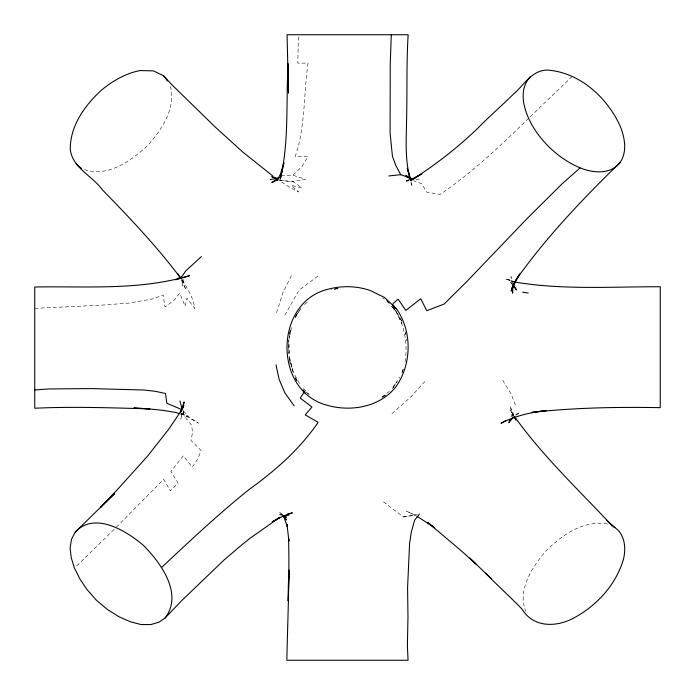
<?xml version="1.0" encoding="UTF-8"?>
<svg xmlns="http://www.w3.org/2000/svg" width="695" height="695" viewBox="0 0 695 695"><rect width="100%" height="100%" fill="white"/><g stroke="black" fill="none" stroke-linecap="round" stroke-linejoin="round"><path stroke-width="0.52" stroke-dasharray="3.48 2.61" d="M298.363 36.792L297.816 63.149L308.007 63.089C303.541 94.181 305.531 126.62 295.166 156.618L307.981 156.584L301.899 166.574L292.899 175.236L281.736 175.731M512.945 416.288L513.032 412.196L511.138 416.965M405.098 361.826C407.861 344.399 404.655 326.085 395.681 310.847L396.098 311.351L392.058 306.66M182.021 412.856L180.83 419.076L181.994 413.021M290.302 330.134L289.268 335.233L290.484 330.012M288.92 339.534L291.483 327.423M289.355 337.466L291.561 327.128M183.854 279.312L182.411 285.654L181.899 279.564M276.549 312.698L283.091 292.248L292.317 273.839M402.448 371.434L403.126 369.41M402.031 372.746L403.083 369.81M402.049 372.589L403.1 369.697M284.846 315.165L299.067 290.093L319.283 275.081M295.253 317.806L300.118 309.579M295.14 317.12L298.546 311.568M295.288 316.677L297.503 313.141M392.388 388.557L399.738 377.116M392.996 387.732L397.106 381.772M296.122 315.287L300.9 308.476M393.188 387.046L396.28 382.71M424.923 381.494L410.632 397.114L391.685 413.881M116.36 527.175L163.725 479.281L170.336 490.913L178.111 483.103L170.9 471.418L183.28 455.842L192.298 467.153L197.71 458.995L201.15 450.542L190.925 440.369L192.532 432.872L191.698 425.279L184.618 416.505L182.359 409.824M528.626 118.254C500.913 145.576 472.409 172.386 440.187 194.4L426.843 192.237L421.691 183.775L413.742 180.752M114.093 529.416L75.242 567.337M530.181 116.751L571.542 77.058M304.575 304.506L308.502 301.222M381.868 397.019L389.339 391.337M515.846 415.323L519.817 412.474L515.125 415.184M382.528 397.305L386.099 394.951M382.589 397.062L386.133 394.83M337.727 288.486L331.472 289.685M334.625 289.111L338.839 288.373M383.353 501.842L403.439 516.941L417.295 514.509M334.642 289.155L338.882 288.46M403.439 516.941L415.15 515.23L406.393 511.086L416.183 515.777M415.966 179.536L419.163 179.067L416.331 179.11M34.75 308.38L102.721 305.07L128.731 303.107L152.691 298.954L163.169 294.941L164.967 306.912L173.55 300.735L179.77 293.203L185.105 306.313L186.929 298.242L194.835 308.537C193.21 297.86 187.78 288.364 181.751 279.581M278.478 180.344L292.986 181.551L305.487 179.188L292.899 175.236M282.648 514.604L278.521 514.17L281.484 515.316M607.369 523.961C583.765 519.721 561.699 535.107 545.862 551.048C532.309 566.911 517.089 589.707 525.733 611.157M515.117 281.953L505.143 278.747L514.178 282.213L507.932 279.225L511.894 284.151M180.3 413.977L188.041 416.531L181.534 413.429M280.181 179.901L282.057 180.613L292.986 181.551L301.986 187.928L291.335 185.4L298.555 191.968L288.964 186.92L279.729 180.813M84.33 169.623C107.96 177.694 131.781 160.476 148.209 144.968C161.918 129.287 176.096 108.229 170.405 86.441M279.625 179.84L281.588 180.63L279.824 179.649M180.604 412.986L198.414 423.107L189.344 417.365L183.054 410.58M382.502 298.077L384.274 299.18M282.379 514.361L279.155 512.067L282.048 515.203M305.878 391.772L308.849 394.595M303.368 388.618L309.232 394.638M386.359 300.44L388.392 302.707M391.78 306.486L395.837 311.021L402.031 323.809M391.728 306.339L396.098 311.351M387.367 301.239L389.487 303.68M392.31 306.947L395.837 311.021L393.057 307.685M391.954 306.565L394.604 309.64M393.014 307.381L396.219 311.655M181.76 279.764L184.071 283.047M513.457 414.985L510.034 409.85L513.318 415.41M502.685 380.321L511.173 394.135L516.029 406.558M295.523 378.315L296.609 380.078M295.418 377.871L297 380.556M181.352 279.929L185.895 289.841L182.429 279.59M397.375 313.402L402.483 322.393M299.588 383.579L293.281 372.459L289.337 357.421M400.016 318.015L401.502 320.656M295.349 377.993L296.887 380.738M295.158 378.028L296.652 380.721M513.761 415.497L510.191 406.002L512.45 416.27M405.281 332.453L405.845 334.451M289.181 357.725L293.012 371.478M183.02 410.519L184.618 416.505M293.021 371.408L289.398 356.796L288.946 340.611M289.372 360.618L290.345 364.675M405.315 332.505L405.767 334.582M512.397 283.647L510.964 276.541L512.137 284.446M406.28 338.76L406.54 340.854M288.955 353.216L288.477 340.385L288.825 353.668M411.848 185.322L410.771 181.334L411.848 185.322"/><path stroke-width="1.04" d="M391.285 34.75L390.251 63.74L390.095 133.023L392.449 156.436L396.046 165.957L400.702 174.68L412.561 178.815M512.823 285.332L512.632 293.168L512.554 289.997M182.959 407.974L184.123 401.918L180.596 412.144M512.024 287.157L511.164 291.144L517.184 278.078M510 419.832L508.862 422.69L513.466 417.035M392.423 305.479L393.301 303.42L398.053 299.128L405.837 310.396L420.744 298.772L426.799 310.717L444.209 303.993L466.814 281.562L527.331 218.326L561.934 183.984L580.082 167.903C592.957 173.029 610.384 174.897 619.931 162.673C627.481 151.892 624.822 137.975 620.366 126.525C607.395 97.734 580.186 72.636 547.712 70.073C531.936 69.874 524.195 84.972 513.605 93.99C502.077 105.319 489.888 115.943 478.542 127.463C457.935 147.54 434.94 165.245 410.693 180.7L421.848 173.785L413.664 178.198L406.375 180.926L408.512 180.613M180.743 412.196L183.836 405.463L179.545 413.238L168.207 429.918L147.583 456.085L116.612 490.488L100.401 507.428L75.251 532.092L71.489 539.259L70.082 548.129L71.246 557.738L74.443 568.058L79.821 578.848L87.023 589.56L96.31 600.124L107.377 609.48L119.114 616.821L130.53 621.834L141.076 624.544L150.832 624.588L158.981 622.181L165.167 617.898L181.473 600.871L223.703 560.309L241.391 545.184L250.565 537.878L279.989 517.236L272.214 521.867L282.526 516.368L292.421 512.841L287.2 514.144M519.825 273.726L512.519 286.331L517.149 278.087M512.519 286.331L518.922 275.272M165.167 617.898C183.497 593.773 160.519 562.342 142.97 544.967C125.943 530.693 94.607 511.242 75.251 532.092M530.467 76.58C517.297 90.55 524.265 111.608 532.657 126.177C543.733 144.551 560.335 159.416 580.082 167.903M517.419 277.87C547.408 235.953 583.096 198.579 619.931 162.673M419.433 514.126L414.672 520.103L411.266 532.301L409.598 543.429L407.583 587.553L407.974 616.734L407.392 645.794L408.069 660.25L286.835 660.25C287.695 619.367 289.676 578.475 288.538 537.582L288.938 541.023L287.009 524.725M278.209 179.258L276.801 180.674L280.511 173.993L283.951 162.656L280.45 178.441C289.25 140.937 285.88 101.974 288.095 63.801L288.477 93.13L287.061 34.75L408.147 34.75C406.393 63.071 407.27 91.436 406.592 119.775C406.28 139.321 404.838 159.355 410.041 178.415M161.596 567.476C190.135 540.684 218.734 513.831 249.305 489.341C275.429 470.515 299.919 449.074 318.162 422.291L305.227 414.915L311.933 407.035L300.275 398.113L303.237 393.448L303.993 391.068L302.759 390.312L303.689 390.051M201.376 256.611L185.782 270.859L182.16 276.21L175.766 279.772L189.553 275.672C139.495 290.606 86.336 286.097 34.75 287L34.75 408.234C73.001 406.445 111.426 407.843 149.72 408.877L134.031 408.043L149.72 408.877M279.26 177.451L271.832 182.62L276.593 180.057M505.725 420.588L501.034 423.298C515.064 415.836 530.789 412.344 546.47 410.536L531.579 412.448C574.252 407.644 617.36 406.905 660.25 407.661L660.25 286.757C612.243 286.644 563.697 290.041 516.116 282.274M270.181 179.658L279.32 177.894M388.757 175.965L400.702 174.68M34.75 389.938L49.032 388.948L91.314 388.592L144.239 390.025L155.463 391.355L165.514 393.483L166.835 403.23L182.359 409.824L179.944 400.998M282.908 515.594L288.833 515.264M148.452 408.842L162.326 410.285L175.453 412.37L179.327 413.655M522.605 292.169L528.2 293.09M277.374 178.832L271.762 176.695L277.661 179.058M283.456 516.081L286.418 517.228L284.802 516.081M394.69 307.954L396.489 308.754C412.178 331.411 411.866 363.424 396.385 386.09C380.287 407.331 350.289 412.361 325.842 404.881C272.562 389.643 274.464 300.666 329.326 288.929A71.985 71.985 0 0 1 370.261 290.493L384.517 297.46L396.489 308.754M613.051 526.584C624.805 532.578 626.395 547.929 623.38 559.51C616.126 584.095 597.961 604.415 575.834 616.865C558.024 627.394 533.873 628.575 521.928 609.037C510.165 596.77 497.394 585.52 485.683 573.193L487.178 574.661M272.892 176.061L242.694 151.962L215.632 127.428L171.908 84.781L163.646 75.842L153.543 70.907L140.425 70.551A66.086 38.156 -45 0 0 100.723 90.819C84.364 105.927 69.926 126.412 70.282 149.547C72.532 168.051 92.609 176.017 102.608 190.056C129.548 217.639 156.106 245.735 179.449 276.471M406.923 176.851L409.477 178.311M417.035 516.289L434.575 527.696L427.833 522.579L461.463 550.961L475.788 563.958L469.811 558.076L491.678 579.057L488.681 576.129M274.603 177.251L276.315 178.433M405.724 175.105L410.493 178.502L407.279 168.372L409.963 178.346M76.068 163.916L81.576 168.572M614.945 527.453L606.683 520.373L612.278 525.872C578.978 490.166 543.099 456.572 514.595 416.696M282.769 515.985L286.392 519.903L284.846 517.097M513.214 285.793L516.515 289.902L512.988 284.542M392.962 305.461L393.9 305.93L394.1 306.921M163.646 75.842L167.469 80.985M294.193 405.95L284.82 392.745L279.086 379.253L276.002 364.814M514.413 417.269L516.055 420.049L514.213 416.409M177.677 273.509L180.3 278.096M304.549 391.919L305.053 393.283M283.812 516.368L287.2 526.402L286.974 524.412M288.321 585.972L288.19 600.897L289.103 570.091L288.321 585.972M105.918 501.99L100.401 507.428L114.51 493.719L105.918 501.99"/></g></svg>
